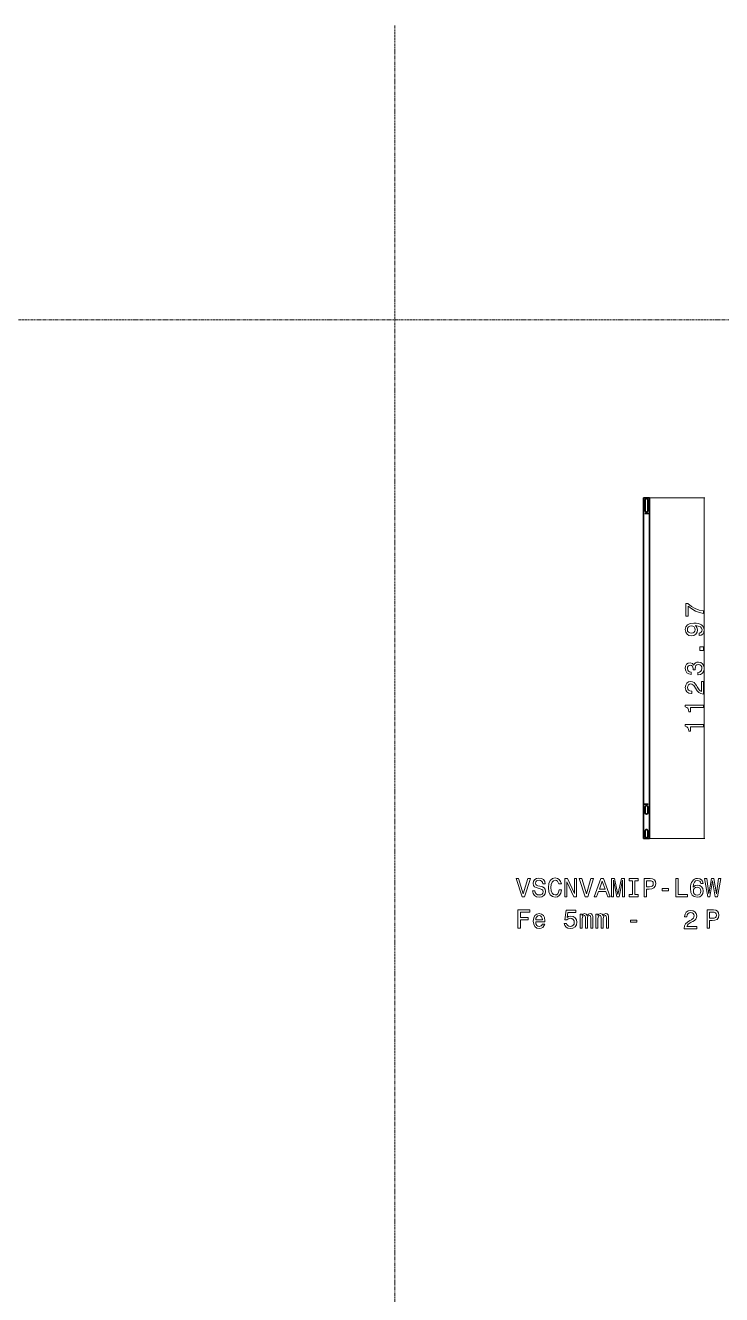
# Model space of a CAD drawing. Extents: x -8808 to 9997, y -3887 to 4728.
# Drawn here: x 594 to 2892, y 543 to 4728 of the extents above; entities that cross this region are included whole.
import ezdxf

# ---------------------------------------------------------------- set-up
doc = ezdxf.new("R2010")
doc.units = 0
doc.linetypes.add('AXES', pattern=[24, 15, -3, 3, -3])
doc.linetypes.add('PHANTOM', pattern=[20, 10, -2, 2, -2, 2, -2])

msp = doc.modelspace()

# ---------------------------------------------------------------- linework, layer by layer
at = {"color": 7, "linetype": 'PHANTOM', "lineweight": 13}
for p, q in [((1812.932617, 4727.794922), (1812.932617, -3642.09082)), ((-8808.230469, 3757.466309), (9997.230469, 3757.466309))]:
    msp.add_line(p, q, dxfattribs=at)
at = {"color": 7, "lineweight": 35}
for p, q in [((2633.6875, 3168.329346), (2633.6875, 2048.358887)), ((2639.4375, 3163.329346), (2639.4375, 3126.829346)), ((2647.9375, 3126.829346), (2647.9375, 3163.329346)), ((2653.6875, 2048.358887), (2653.6875, 3168.329346))]:
    msp.add_line(p, q, dxfattribs=at)
at = {"color": 7, "lineweight": 35, "ltscale": 0.4}
for p, q in [((2635.6875, 3170.329346), (2651.6875, 3170.329346)), ((2651.6875, 2046.359009), (2635.6875, 2046.359009))]:
    msp.add_line(p, q, dxfattribs=at)
at = {"color": 7, "lineweight": 13}
for p, q in [((2653.6875, 3170.329346), (2836.042969, 3170.329346)), ((2834.042969, 2046.359009), (2834.042969, 3170.329346)), ((2653.6875, 2046.359009), (2836.042969, 2046.359009))]:
    msp.add_line(p, q, dxfattribs=at)
at = {"color": 1, "linetype": 'AXES', "lineweight": 35}
for p, q in [((2653.6875, 3118.768311), (2633.6875, 3118.768311)), ((2633.6875, 2160.227783), (2653.6875, 2160.227783))]:
    msp.add_line(p, q, dxfattribs=at)
at = {"color": 7, "lineweight": 35, "ltscale": 0.088147}
msp.add_line((2641.537109, 3123.163086), (2645.029297, 3122.676758), dxfattribs=at)
at = {"color": 7, "lineweight": 35, "ltscale": 0.023589}
msp.add_line((2645.029297, 3122.676758), (2645.837891, 3123.163086), dxfattribs=at)
at = {"color": 7, "lineweight": 35, "ltscale": 0.487494}
for p, q in [((2639.4375, 2150.901123), (2639.4375, 2131.401367)), ((2647.9375, 2131.401367), (2647.9375, 2150.901123))]:
    msp.add_line(p, q, dxfattribs=at)
at = {"color": 7, "lineweight": 35, "ltscale": 0.4875}
for p, q in [((2639.4375, 2072.401367), (2639.4375, 2052.901367)), ((2647.9375, 2052.901367), (2647.9375, 2072.401367))]:
    msp.add_line(p, q, dxfattribs=at)
at = {"color": 7, "lineweight": 13}
for points in [[(2834.560547, 3168.397461), (2834.042969, 3170.329346), (2833.525391, 3168.397461)], [(2833.525391, 2048.291016), (2834.042969, 2046.359009), (2834.560547, 2048.291016)]]:
    msp.add_lwpolyline(points, dxfattribs=at)
for points in [[(2832.042969, 2788.465332), (2832.042969, 2797.197266), (2817.777344, 2800.050293), (2804.462891, 2805.064697), (2792.101563, 2812.154053), (2780.515625, 2821.404785), (2773.339844, 2821.404785), (2773.339844, 2780.251953), (2781.207031, 2780.251953), (2781.207031, 2813.10498), (2792.878906, 2803.594971), (2805.068359, 2796.419189), (2818.037109, 2791.404785)], [(2817.171875, 2715.687256), (2824.001953, 2716.984131), (2829.277344, 2720.70166), (2832.5625, 2726.580566), (2833.771484, 2734.361572), (2833.166016, 2739.462402), (2831.611328, 2744.044434), (2828.929688, 2747.935059), (2825.126953, 2751.220215), (2820.371094, 2753.813965), (2814.492188, 2755.716064), (2807.75, 2756.839844), (2799.96875, 2757.272217), (2787.777344, 2755.80249), (2778.873047, 2751.566162), (2773.513672, 2744.822754), (2771.611328, 2735.572021), (2773.166016, 2727.099365), (2777.316406, 2720.70166), (2783.714844, 2716.551758), (2791.753906, 2715.168457), (2800.054688, 2716.551758), (2806.365234, 2720.615234), (2810.341797, 2726.666992), (2811.638672, 2734.361572), (2809.996094, 2742.488281), (2804.982422, 2748.626709), (2814.578125, 2747.243408), (2821.408203, 2744.476807), (2825.472656, 2740.240479), (2826.769531, 2734.447998), (2826.164063, 2729.952393), (2824.261719, 2726.666992), (2821.236328, 2724.505615), (2817.171875, 2723.641113)], [(2791.667969, 2723.554688), (2786.308594, 2724.419189), (2782.072266, 2726.839844), (2779.392578, 2730.644043), (2778.441406, 2735.572021), (2779.392578, 2740.672852), (2782.072266, 2744.563232), (2786.220703, 2746.984131), (2791.582031, 2747.935059), (2797.029297, 2746.984131), (2801.091797, 2744.563232), (2803.599609, 2740.586426), (2804.462891, 2735.3125), (2803.599609, 2730.557617), (2801.091797, 2726.839844), (2797.115234, 2724.419189)], [(2832.042969, 2666.425049), (2832.042969, 2678.355713), (2819.160156, 2678.355713), (2819.160156, 2666.425049)], [(2813.195313, 2586.557617), (2813.800781, 2586.557617), (2822.101563, 2587.940674), (2828.326172, 2592.00415), (2832.302734, 2598.401855), (2833.771484, 2606.874512), (2832.302734, 2615.865723), (2828.498047, 2622.609375), (2822.447266, 2626.932129), (2814.666016, 2628.488281), (2809.564453, 2627.796631), (2805.414063, 2625.894531), (2802.216797, 2622.782227), (2799.880859, 2618.632324), (2795.212891, 2624.251953), (2787.777344, 2626.240479), (2781.035156, 2624.943604), (2775.933594, 2621.226074), (2772.734375, 2615.174316), (2771.611328, 2606.874512), (2772.994141, 2599.093506), (2776.798828, 2593.128174), (2782.849609, 2589.237549), (2790.890625, 2587.940674), (2791.496094, 2587.940674), (2791.496094, 2595.635254), (2785.962891, 2596.326904), (2781.984375, 2598.574707), (2779.564453, 2602.205811), (2778.699219, 2607.306641), (2779.392578, 2611.80249), (2781.207031, 2615.087646), (2784.146484, 2617.076172), (2788.123047, 2617.854248), (2792.359375, 2617.076172), (2795.212891, 2615.001221), (2796.941406, 2611.370117), (2797.460938, 2606.442139), (2797.375, 2603.070313), (2804.205078, 2603.070313), (2804.03125, 2607.306641), (2804.808594, 2612.753418), (2806.884766, 2616.816895), (2810.255859, 2619.237549), (2814.666016, 2620.102051), (2819.679688, 2619.151123), (2823.396484, 2616.644043), (2825.732422, 2612.666992), (2826.509766, 2607.393066), (2825.644531, 2601.946533), (2823.050781, 2597.969727), (2818.902344, 2595.462402), (2813.195313, 2594.51123)], [(2832.042969, 2523.203125), (2832.042969, 2564.442139), (2824.607422, 2564.442139), (2824.607422, 2531.848633), (2820.544922, 2533.664063), (2817.171875, 2536.776367), (2811.035156, 2546.373047), (2808.441406, 2551.473877), (2804.722656, 2557.179932), (2800.400391, 2561.243408), (2795.298828, 2563.577637), (2789.507813, 2564.442139), (2782.244141, 2562.972412), (2776.539063, 2558.90918), (2772.908203, 2552.684326), (2771.611328, 2544.644043), (2773.080078, 2536.344238), (2777.144531, 2530.032959), (2783.628906, 2525.969482), (2792.1875, 2524.586182), (2793.396484, 2524.586182), (2793.396484, 2532.453613), (2792.705078, 2532.453613), (2786.826172, 2533.231934), (2782.503906, 2535.566162), (2779.738281, 2539.283691), (2778.787109, 2544.21167), (2779.650391, 2549.226074), (2781.8125, 2552.943604), (2785.183594, 2555.364258), (2789.419922, 2556.229004), (2793.396484, 2555.623779), (2796.769531, 2553.980957), (2799.708984, 2551.214355), (2802.302734, 2547.4104), (2805.068359, 2542.30957), (2810.429688, 2533.836914), (2816.134766, 2527.871582), (2823.050781, 2524.326904), (2831.783203, 2523.203125)], [(2832.042969, 2478.695801), (2832.042969, 2486.563232), (2771.611328, 2486.563232), (2771.611328, 2480.684082), (2776.884766, 2479.12793), (2780.429688, 2476.015625), (2782.503906, 2471.260498), (2783.195313, 2464.689941), (2789.333984, 2464.689941), (2789.333984, 2478.695801)], [(2832.042969, 2414.649658), (2832.042969, 2422.51709), (2771.611328, 2422.51709), (2771.611328, 2416.638184), (2776.884766, 2415.082031), (2780.429688, 2411.969482), (2782.503906, 2407.214355), (2783.195313, 2400.644043), (2789.333984, 2400.644043), (2789.333984, 2414.649658)], [(2252.349609, 1914.993286), (2237.306641, 1863.898193), (2221.830078, 1914.993286), (2213.617188, 1914.993286), (2232.984375, 1854.90686), (2241.628906, 1854.90686), (2260.5625, 1914.993286)], [(2252.349609, 1914.993286), (2237.306641, 1863.898193), (2221.830078, 1914.993286), (2213.617188, 1914.993286), (2232.984375, 1854.90686), (2241.628906, 1854.90686), (2260.5625, 1914.993286)], [(2275.693359, 1874.705078), (2267.824219, 1874.705078), (2269.554688, 1865.540894), (2273.876953, 1858.797363), (2280.533203, 1854.734009), (2289.525391, 1853.26416), (2298.429688, 1854.647461), (2305.087891, 1858.451538), (2309.324219, 1864.416992), (2310.878906, 1872.284424), (2309.582031, 1879.373779), (2305.951172, 1883.955811), (2300.072266, 1886.981812), (2292.205078, 1889.229614), (2285.460938, 1890.872314), (2281.052734, 1892.774292), (2278.544922, 1895.540894), (2277.767578, 1899.863647), (2278.544922, 1903.75415), (2280.792969, 1906.693604), (2284.251953, 1908.682129), (2289.005859, 1909.373779), (2293.847656, 1908.509155), (2297.652344, 1906.174927), (2300.160156, 1902.284424), (2301.369141, 1897.01062), (2309.236328, 1897.01062), (2309.236328, 1897.183472), (2307.853516, 1905.310303), (2303.791016, 1911.362183), (2297.392578, 1915.16626), (2288.748047, 1916.463013), (2280.966797, 1915.16626), (2274.914063, 1911.535156), (2271.023438, 1905.915527), (2269.640625, 1898.65332), (2270.763672, 1892.169067), (2274.048828, 1887.759888), (2279.236328, 1884.820435), (2286.326172, 1882.57251), (2293.330078, 1880.584106), (2298.603516, 1878.682129), (2301.802734, 1875.915527), (2302.925781, 1871.4198), (2301.888672, 1866.837646), (2299.208984, 1863.379517), (2295.144531, 1861.21814), (2289.871094, 1860.526489), (2283.992188, 1861.477417), (2279.496094, 1864.244019), (2276.642578, 1868.739746)], [(2275.693359, 1874.705078), (2267.824219, 1874.705078), (2269.554688, 1865.540894), (2273.876953, 1858.797363), (2280.533203, 1854.734009), (2289.525391, 1853.26416), (2298.429688, 1854.647461), (2305.087891, 1858.451538), (2309.324219, 1864.416992), (2310.878906, 1872.284424), (2309.582031, 1879.373779), (2305.951172, 1883.955811), (2300.072266, 1886.981812), (2292.205078, 1889.229614), (2285.460938, 1890.872314), (2281.052734, 1892.774292), (2278.544922, 1895.540894), (2277.767578, 1899.863647), (2278.544922, 1903.75415), (2280.792969, 1906.693604), (2284.251953, 1908.682129), (2289.005859, 1909.373779), (2293.847656, 1908.509155), (2297.652344, 1906.174927), (2300.160156, 1902.284424), (2301.369141, 1897.01062), (2309.236328, 1897.01062), (2309.236328, 1897.183472), (2307.853516, 1905.310303), (2303.791016, 1911.362183), (2297.392578, 1915.16626), (2288.748047, 1916.463013), (2280.966797, 1915.16626), (2274.914063, 1911.535156), (2271.023438, 1905.915527), (2269.640625, 1898.65332), (2270.763672, 1892.169067), (2274.048828, 1887.759888), (2279.236328, 1884.820435), (2286.326172, 1882.57251), (2293.330078, 1880.584106), (2298.603516, 1878.682129), (2301.802734, 1875.915527), (2302.925781, 1871.4198), (2301.888672, 1866.837646), (2299.208984, 1863.379517), (2295.144531, 1861.21814), (2289.871094, 1860.526489), (2283.992188, 1861.477417), (2279.496094, 1864.244019), (2276.642578, 1868.739746)], [(2355.404297, 1877.21228), (2353.675781, 1869.950073), (2350.822266, 1864.762817), (2346.845703, 1861.563965), (2342.175781, 1860.526489), (2336.556641, 1862.082642), (2332.148438, 1866.751221), (2329.208984, 1874.359253), (2328.257813, 1884.90686), (2329.208984, 1895.36792), (2332.060547, 1903.0625), (2336.470703, 1907.731079), (2342.175781, 1909.373779), (2346.326172, 1908.509155), (2349.871094, 1906.088379), (2352.636719, 1902.197876), (2354.539063, 1896.837646), (2362.753906, 1896.837646), (2360.160156, 1905.050903), (2355.664063, 1911.275757), (2349.525391, 1915.16626), (2342.175781, 1916.549561), (2333.011719, 1914.388184), (2326.009766, 1908.336304), (2321.513672, 1898.393921), (2319.957031, 1884.90686), (2321.513672, 1871.4198), (2326.009766, 1861.477417), (2333.011719, 1855.339111), (2342.175781, 1853.26416), (2350.216797, 1854.90686), (2356.701172, 1859.489014), (2361.283203, 1867.01062), (2363.703125, 1877.21228)], [(2355.404297, 1877.21228), (2353.675781, 1869.950073), (2350.822266, 1864.762817), (2346.845703, 1861.563965), (2342.175781, 1860.526489), (2336.556641, 1862.082642), (2332.148438, 1866.751221), (2329.208984, 1874.359253), (2328.257813, 1884.90686), (2329.208984, 1895.36792), (2332.060547, 1903.0625), (2336.470703, 1907.731079), (2342.175781, 1909.373779), (2346.326172, 1908.509155), (2349.871094, 1906.088379), (2352.636719, 1902.197876), (2354.539063, 1896.837646), (2362.753906, 1896.837646), (2360.160156, 1905.050903), (2355.664063, 1911.275757), (2349.525391, 1915.16626), (2342.175781, 1916.549561), (2333.011719, 1914.388184), (2326.009766, 1908.336304), (2321.513672, 1898.393921), (2319.957031, 1884.90686), (2321.513672, 1871.4198), (2326.009766, 1861.477417), (2333.011719, 1855.339111), (2342.175781, 1853.26416), (2350.216797, 1854.90686), (2356.701172, 1859.489014), (2361.283203, 1867.01062), (2363.703125, 1877.21228)], [(2373.732422, 1854.90686), (2380.908203, 1854.90686), (2380.908203, 1904.099976), (2403.90625, 1854.90686), (2413.15625, 1854.90686), (2413.15625, 1914.90686), (2405.894531, 1914.90686), (2405.894531, 1865.713745), (2383.15625, 1914.90686), (2373.732422, 1914.90686)], [(2373.732422, 1854.90686), (2380.908203, 1854.90686), (2380.908203, 1904.099976), (2403.90625, 1854.90686), (2413.15625, 1854.90686), (2413.15625, 1914.90686), (2405.894531, 1914.90686), (2405.894531, 1865.713745), (2383.15625, 1914.90686), (2373.732422, 1914.90686)], [(2460.533203, 1914.993286), (2445.490234, 1863.898193), (2430.015625, 1914.993286), (2421.802734, 1914.993286), (2441.167969, 1854.90686), (2449.8125, 1854.90686), (2468.748047, 1914.993286)], [(2460.533203, 1914.993286), (2445.490234, 1863.898193), (2430.015625, 1914.993286), (2421.802734, 1914.993286), (2441.167969, 1854.90686), (2449.8125, 1854.90686), (2468.748047, 1914.993286)], [(2471.253906, 1854.90686), (2479.208984, 1854.90686), (2485.519531, 1872.543701), (2509.466797, 1872.543701), (2515.779297, 1854.90686), (2523.90625, 1854.90686), (2501.945313, 1914.993286), (2493.126953, 1914.993286)], [(2471.253906, 1854.90686), (2479.208984, 1854.90686), (2485.519531, 1872.543701), (2509.466797, 1872.543701), (2515.779297, 1854.90686), (2523.90625, 1854.90686), (2501.945313, 1914.993286), (2493.126953, 1914.993286)], [(2488.285156, 1879.892456), (2497.537109, 1906.347778), (2506.787109, 1879.892456)], [(2488.285156, 1879.892456), (2497.537109, 1906.347778), (2506.787109, 1879.892456)], [(2527.96875, 1854.90686), (2534.626953, 1854.90686), (2534.626953, 1909.373779), (2545.865234, 1854.90686), (2553.300781, 1854.90686), (2564.453125, 1909.373779), (2564.453125, 1854.90686), (2571.197266, 1854.90686), (2571.197266, 1914.90686), (2560.648438, 1914.90686), (2549.582031, 1861.996216), (2538.603516, 1914.90686), (2527.96875, 1914.90686)], [(2527.96875, 1854.90686), (2534.626953, 1854.90686), (2534.626953, 1909.373779), (2545.865234, 1854.90686), (2553.300781, 1854.90686), (2564.453125, 1909.373779), (2564.453125, 1854.90686), (2571.197266, 1854.90686), (2571.197266, 1914.90686), (2560.648438, 1914.90686), (2549.582031, 1861.996216), (2538.603516, 1914.90686), (2527.96875, 1914.90686)], [(2597.652344, 1862.169067), (2586.585938, 1862.169067), (2586.585938, 1854.90686), (2616.671875, 1854.90686), (2616.671875, 1862.169067), (2605.605469, 1862.169067), (2605.605469, 1907.644653), (2616.671875, 1907.644653), (2616.671875, 1914.90686), (2586.585938, 1914.90686), (2586.585938, 1907.644653), (2597.652344, 1907.644653)], [(2597.652344, 1862.169067), (2586.585938, 1862.169067), (2586.585938, 1854.90686), (2616.671875, 1854.90686), (2616.671875, 1862.169067), (2605.605469, 1862.169067), (2605.605469, 1907.644653), (2616.671875, 1907.644653), (2616.671875, 1914.90686), (2586.585938, 1914.90686), (2586.585938, 1907.644653), (2597.652344, 1907.644653)], [(2635.433594, 1854.90686), (2643.386719, 1854.90686), (2643.386719, 1880.238281), (2652.205078, 1880.238281), (2661.109375, 1880.670532), (2668.199219, 1883.696533), (2672.78125, 1889.575439), (2674.337891, 1897.615845), (2673.126953, 1905.050903), (2669.669922, 1910.497681), (2663.962891, 1913.782959), (2656.181641, 1914.90686), (2635.433594, 1914.90686)], [(2635.433594, 1854.90686), (2643.386719, 1854.90686), (2643.386719, 1880.238281), (2652.205078, 1880.238281), (2661.109375, 1880.670532), (2668.199219, 1883.696533), (2672.78125, 1889.575439), (2674.337891, 1897.615845), (2673.126953, 1905.050903), (2669.669922, 1910.497681), (2663.962891, 1913.782959), (2656.181641, 1914.90686), (2635.433594, 1914.90686)], [(2654.021484, 1907.558105), (2659.208984, 1907.039429), (2663.011719, 1905.396729), (2665.259766, 1902.37085), (2666.039063, 1897.615845), (2665.173828, 1892.60144), (2662.839844, 1889.575439), (2658.863281, 1888.019287), (2653.416016, 1887.586914), (2643.386719, 1887.586914), (2643.386719, 1907.558105)], [(2654.021484, 1907.558105), (2659.208984, 1907.039429), (2663.011719, 1905.396729), (2665.259766, 1902.37085), (2666.039063, 1897.615845), (2665.173828, 1892.60144), (2662.839844, 1889.575439), (2658.863281, 1888.019287), (2653.416016, 1887.586914), (2643.386719, 1887.586914), (2643.386719, 1907.558105)], [(2740.216797, 1854.90686), (2778.775391, 1854.90686), (2778.775391, 1862.169067), (2748.169922, 1862.169067), (2748.169922, 1914.90686), (2740.216797, 1914.90686)], [(2740.216797, 1854.90686), (2778.775391, 1854.90686), (2778.775391, 1862.169067), (2748.169922, 1862.169067), (2748.169922, 1914.90686), (2740.216797, 1914.90686)], [(2830.5625, 1898.739746), (2828.919922, 1905.742554), (2825.115234, 1910.929932), (2819.236328, 1914.21521), (2811.628906, 1915.339111), (2806.527344, 1914.733887), (2802.119141, 1913.091309), (2798.228516, 1910.411133), (2794.943359, 1906.607178), (2792.349609, 1901.852051), (2790.447266, 1896.05957), (2789.236328, 1889.229614), (2788.890625, 1881.535156), (2790.275391, 1869.258423), (2794.511719, 1860.353516), (2801.339844, 1854.993286), (2810.677734, 1853.177734), (2819.064453, 1854.734009), (2825.460938, 1858.797363), (2829.611328, 1865.195068), (2831.082031, 1873.321899), (2829.611328, 1881.535156), (2825.634766, 1887.846313), (2819.496094, 1891.823242), (2811.888672, 1893.206543), (2803.675781, 1891.477417), (2797.537109, 1886.549561), (2798.833984, 1896.05957), (2801.599609, 1902.889526), (2805.835938, 1906.953003), (2811.714844, 1908.336304), (2816.039063, 1907.644653), (2819.324219, 1905.829102), (2821.484375, 1902.803101), (2822.609375, 1898.739746)], [(2830.5625, 1898.739746), (2828.919922, 1905.742554), (2825.115234, 1910.929932), (2819.236328, 1914.21521), (2811.628906, 1915.339111), (2806.527344, 1914.733887), (2802.119141, 1913.091309), (2798.228516, 1910.411133), (2794.943359, 1906.607178), (2792.349609, 1901.852051), (2790.447266, 1896.05957), (2789.236328, 1889.229614), (2788.890625, 1881.535156), (2790.275391, 1869.258423), (2794.511719, 1860.353516), (2801.339844, 1854.993286), (2810.677734, 1853.177734), (2819.064453, 1854.734009), (2825.460938, 1858.797363), (2829.611328, 1865.195068), (2831.082031, 1873.321899), (2829.611328, 1881.535156), (2825.634766, 1887.846313), (2819.496094, 1891.823242), (2811.888672, 1893.206543), (2803.675781, 1891.477417), (2797.537109, 1886.549561), (2798.833984, 1896.05957), (2801.599609, 1902.889526), (2805.835938, 1906.953003), (2811.714844, 1908.336304), (2816.039063, 1907.644653), (2819.324219, 1905.829102), (2821.484375, 1902.803101), (2822.609375, 1898.739746)], [(2822.695313, 1873.235352), (2821.744141, 1867.788696), (2819.324219, 1863.638794), (2815.433594, 1860.872314), (2810.591797, 1860.00769), (2805.490234, 1860.872314), (2801.599609, 1863.552368), (2799.09375, 1867.702271), (2798.314453, 1873.148926), (2799.179688, 1878.509155), (2801.599609, 1882.57251), (2805.576172, 1885.16626), (2810.9375, 1886.117188), (2815.605469, 1885.16626), (2819.324219, 1882.659058), (2821.744141, 1878.595581)], [(2822.695313, 1873.235352), (2821.744141, 1867.788696), (2819.324219, 1863.638794), (2815.433594, 1860.872314), (2810.591797, 1860.00769), (2805.490234, 1860.872314), (2801.599609, 1863.552368), (2799.09375, 1867.702271), (2798.314453, 1873.148926), (2799.179688, 1878.509155), (2801.599609, 1882.57251), (2805.576172, 1885.16626), (2810.9375, 1886.117188), (2815.605469, 1885.16626), (2819.324219, 1882.659058), (2821.744141, 1878.595581)], [(2845.519531, 1854.90686), (2853.126953, 1854.90686), (2861.773438, 1906.953003), (2870.677734, 1854.90686), (2877.939453, 1854.90686), (2888.488281, 1914.993286), (2881.570313, 1914.993286), (2874.136719, 1863.898193), (2865.576172, 1914.993286), (2858.054688, 1914.993286), (2849.669922, 1863.898193), (2842.234375, 1914.993286), (2835.144531, 1914.993286)], [(2845.519531, 1854.90686), (2853.126953, 1854.90686), (2861.773438, 1906.953003), (2870.677734, 1854.90686), (2877.939453, 1854.90686), (2888.488281, 1914.993286), (2881.570313, 1914.993286), (2874.136719, 1863.898193), (2865.576172, 1914.993286), (2858.054688, 1914.993286), (2849.669922, 1863.898193), (2842.234375, 1914.993286), (2835.144531, 1914.993286)], [(2695.259766, 1874.705078), (2716.181641, 1874.705078), (2716.181641, 1881.535156), (2695.259766, 1881.535156)], [(2695.259766, 1874.705078), (2716.181641, 1874.705078), (2716.181641, 1881.535156), (2695.259766, 1881.535156)], [(2219.582031, 1751.246948), (2227.623047, 1751.246948), (2227.623047, 1778.826172), (2252.869141, 1778.826172), (2252.869141, 1786.001953), (2227.623047, 1786.001953), (2227.623047, 1803.984741), (2258.660156, 1803.984741), (2258.660156, 1811.246948), (2219.582031, 1811.246948)], [(2219.582031, 1751.246948), (2227.623047, 1751.246948), (2227.623047, 1778.826172), (2252.869141, 1778.826172), (2252.869141, 1786.001953), (2227.623047, 1786.001953), (2227.623047, 1803.984741), (2258.660156, 1803.984741), (2258.660156, 1811.246948), (2219.582031, 1811.246948)], [(2372.003906, 1766.895386), (2373.90625, 1759.80603), (2378.142578, 1754.272827), (2384.367188, 1750.814697), (2392.320313, 1749.517822), (2401.052734, 1751.074097), (2407.882813, 1755.310303), (2412.205078, 1762.053833), (2413.847656, 1770.699341), (2412.378906, 1778.739746), (2408.228516, 1785.051025), (2401.744141, 1789.11438), (2393.357422, 1790.584106), (2386.873047, 1789.546631), (2381.859375, 1786.693604), (2384.28125, 1802.86084), (2410.5625, 1802.86084), (2410.5625, 1809.950073), (2378.488281, 1809.950073), (2373.732422, 1778.134521), (2380.648438, 1778.134521), (2385.664063, 1782.197998), (2392.060547, 1783.667725), (2397.59375, 1782.716675), (2401.830078, 1779.950073), (2404.511719, 1775.713867), (2405.460938, 1770.26709), (2404.511719, 1764.820435), (2401.744141, 1760.584106), (2397.507813, 1757.904053), (2392.060547, 1756.953003), (2387.478516, 1757.558228), (2383.933594, 1759.546631), (2381.341797, 1762.659058), (2380.044922, 1766.895386)], [(2372.003906, 1766.895386), (2373.90625, 1759.80603), (2378.142578, 1754.272827), (2384.367188, 1750.814697), (2392.320313, 1749.517822), (2401.052734, 1751.074097), (2407.882813, 1755.310303), (2412.205078, 1762.053833), (2413.847656, 1770.699341), (2412.378906, 1778.739746), (2408.228516, 1785.051025), (2401.744141, 1789.11438), (2393.357422, 1790.584106), (2386.873047, 1789.546631), (2381.859375, 1786.693604), (2384.28125, 1802.86084), (2410.5625, 1802.86084), (2410.5625, 1809.950073), (2378.488281, 1809.950073), (2373.732422, 1778.134521), (2380.648438, 1778.134521), (2385.664063, 1782.197998), (2392.060547, 1783.667725), (2397.59375, 1782.716675), (2401.830078, 1779.950073), (2404.511719, 1775.713867), (2405.460938, 1770.26709), (2404.511719, 1764.820435), (2401.744141, 1760.584106), (2397.507813, 1757.904053), (2392.060547, 1756.953003), (2387.478516, 1757.558228), (2383.933594, 1759.546631), (2381.341797, 1762.659058), (2380.044922, 1766.895386)], [(2767.926025, 1749.355347), (2809.165283, 1749.355347), (2809.165283, 1756.790527), (2776.571533, 1756.790527), (2778.387207, 1760.853882), (2781.499512, 1764.225708), (2791.095947, 1770.364014), (2796.196777, 1772.957642), (2801.902832, 1776.675293), (2805.966309, 1780.998047), (2808.300537, 1786.098877), (2809.165283, 1791.891357), (2807.695557, 1799.153564), (2803.63208, 1804.859619), (2797.407227, 1808.490845), (2789.366943, 1809.787598), (2781.067139, 1808.317871), (2774.755859, 1804.254517), (2770.692627, 1797.770386), (2769.309326, 1789.211304), (2769.309326, 1788.000854), (2777.176758, 1788.000854), (2777.176758, 1788.692505), (2777.954834, 1794.571533), (2780.289063, 1798.894287), (2784.006592, 1801.660767), (2788.93457, 1802.611816), (2793.948975, 1801.747314), (2797.666748, 1799.585938), (2800.087402, 1796.214111), (2800.951904, 1791.977783), (2800.34668, 1788.000854), (2798.704102, 1784.62915), (2795.9375, 1781.689697), (2792.133545, 1779.095947), (2787.032715, 1776.329468), (2778.560059, 1770.969238), (2772.594482, 1765.263184), (2769.049805, 1758.34668), (2767.926025, 1749.614746)], [(2843.617188, 1751.246948), (2851.570313, 1751.246948), (2851.570313, 1776.578369), (2860.390625, 1776.578369), (2869.294922, 1777.01062), (2876.384766, 1780.036621), (2880.966797, 1785.915527), (2882.521484, 1793.955933), (2881.3125, 1801.390991), (2877.853516, 1806.837769), (2872.148438, 1810.123047), (2864.367188, 1811.246948), (2843.617188, 1811.246948)], [(2843.617188, 1751.246948), (2851.570313, 1751.246948), (2851.570313, 1776.578369), (2860.390625, 1776.578369), (2869.294922, 1777.01062), (2876.384766, 1780.036621), (2880.966797, 1785.915527), (2882.521484, 1793.955933), (2881.3125, 1801.390991), (2877.853516, 1806.837769), (2872.148438, 1810.123047), (2864.367188, 1811.246948), (2843.617188, 1811.246948)], [(2862.205078, 1803.898193), (2867.392578, 1803.379517), (2871.197266, 1801.736816), (2873.445313, 1798.710938), (2874.222656, 1793.955933), (2873.357422, 1788.941528), (2871.023438, 1785.915527), (2867.046875, 1784.359375), (2861.599609, 1783.927002), (2851.570313, 1783.927002), (2851.570313, 1803.898193)], [(2862.205078, 1803.898193), (2867.392578, 1803.379517), (2871.197266, 1801.736816), (2873.445313, 1798.710938), (2874.222656, 1793.955933), (2873.357422, 1788.941528), (2871.023438, 1785.915527), (2867.046875, 1784.359375), (2861.599609, 1783.927002), (2851.570313, 1783.927002), (2851.570313, 1803.898193)], [(2278.113281, 1772.255615), (2308.544922, 1772.255615), (2308.632813, 1775.800293), (2307.248047, 1785.742676), (2303.445313, 1793.177734), (2297.392578, 1797.673462), (2289.351563, 1799.316162), (2281.484375, 1797.587036), (2275.433594, 1792.745483), (2271.542969, 1784.878052), (2270.160156, 1774.503418), (2271.457031, 1763.869385), (2275.345703, 1756.088501), (2281.3125, 1751.246948), (2289.09375, 1749.604248), (2295.835938, 1750.728271), (2301.369141, 1753.667725), (2305.433594, 1758.336304), (2307.767578, 1764.561035), (2300.246094, 1764.561035), (2298.689453, 1761.102905), (2296.441406, 1758.509155), (2290.044922, 1756.434326), (2285.115234, 1757.385254), (2281.398438, 1760.411255), (2278.978516, 1765.339111), (2278.113281, 1771.996216)], [(2278.113281, 1772.255615), (2308.544922, 1772.255615), (2308.632813, 1775.800293), (2307.248047, 1785.742676), (2303.445313, 1793.177734), (2297.392578, 1797.673462), (2289.351563, 1799.316162), (2281.484375, 1797.587036), (2275.433594, 1792.745483), (2271.542969, 1784.878052), (2270.160156, 1774.503418), (2271.457031, 1763.869385), (2275.345703, 1756.088501), (2281.3125, 1751.246948), (2289.09375, 1749.604248), (2295.835938, 1750.728271), (2301.369141, 1753.667725), (2305.433594, 1758.336304), (2307.767578, 1764.561035), (2300.246094, 1764.561035), (2298.689453, 1761.102905), (2296.441406, 1758.509155), (2290.044922, 1756.434326), (2285.115234, 1757.385254), (2281.398438, 1760.411255), (2278.978516, 1765.339111), (2278.113281, 1771.996216)], [(2278.113281, 1778.65332), (2279.064453, 1784.618652), (2281.398438, 1789.027954), (2284.943359, 1791.708008), (2289.611328, 1792.659058), (2294.193359, 1791.708008), (2297.738281, 1789.027954), (2299.900391, 1784.618652), (2300.677734, 1778.65332)], [(2278.113281, 1778.65332), (2279.064453, 1784.618652), (2281.398438, 1789.027954), (2284.943359, 1791.708008), (2289.611328, 1792.659058), (2294.193359, 1791.708008), (2297.738281, 1789.027954), (2299.900391, 1784.618652), (2300.677734, 1778.65332)], [(2424.568359, 1751.246948), (2431.572266, 1751.246948), (2431.572266, 1782.284424), (2432.003906, 1786.953003), (2433.300781, 1790.324707), (2435.289063, 1792.313232), (2437.882813, 1793.091309), (2439.957031, 1792.399658), (2441.341797, 1790.670532), (2442.033203, 1787.731079), (2442.291016, 1783.840576), (2442.291016, 1751.246948), (2448.863281, 1751.246948), (2448.863281, 1782.284424), (2449.294922, 1786.866577), (2450.591797, 1790.238281), (2452.666016, 1792.313232), (2455.259766, 1793.091309), (2457.335938, 1792.399658), (2458.71875, 1790.670532), (2459.582031, 1783.840576), (2459.582031, 1751.246948), (2466.585938, 1751.246948), (2466.585938, 1783.321899), (2466.154297, 1789.978882), (2464.769531, 1795.079834), (2462.003906, 1798.192139), (2457.507813, 1799.316162), (2452.234375, 1797.587036), (2448.169922, 1792.572632), (2444.972656, 1797.500488), (2439.611328, 1799.316162), (2434.683594, 1797.587036), (2431.3125, 1792.745483), (2431.3125, 1797.673462), (2424.568359, 1797.673462)], [(2424.568359, 1751.246948), (2431.572266, 1751.246948), (2431.572266, 1782.284424), (2432.003906, 1786.953003), (2433.300781, 1790.324707), (2435.289063, 1792.313232), (2437.882813, 1793.091309), (2439.957031, 1792.399658), (2441.341797, 1790.670532), (2442.033203, 1787.731079), (2442.291016, 1783.840576), (2442.291016, 1751.246948), (2448.863281, 1751.246948), (2448.863281, 1782.284424), (2449.294922, 1786.866577), (2450.591797, 1790.238281), (2452.666016, 1792.313232), (2455.259766, 1793.091309), (2457.335938, 1792.399658), (2458.71875, 1790.670532), (2459.582031, 1783.840576), (2459.582031, 1751.246948), (2466.585938, 1751.246948), (2466.585938, 1783.321899), (2466.154297, 1789.978882), (2464.769531, 1795.079834), (2462.003906, 1798.192139), (2457.507813, 1799.316162), (2452.234375, 1797.587036), (2448.169922, 1792.572632), (2444.972656, 1797.500488), (2439.611328, 1799.316162), (2434.683594, 1797.587036), (2431.3125, 1792.745483), (2431.3125, 1797.673462), (2424.568359, 1797.673462)], [(2476.615234, 1751.246948), (2483.617188, 1751.246948), (2483.617188, 1782.284424), (2484.048828, 1786.953003), (2485.345703, 1790.324707), (2487.335938, 1792.313232), (2489.929688, 1793.091309), (2492.003906, 1792.399658), (2493.386719, 1790.670532), (2494.078125, 1787.731079), (2494.337891, 1783.840576), (2494.337891, 1751.246948), (2500.908203, 1751.246948), (2500.908203, 1782.284424), (2501.339844, 1786.866577), (2502.636719, 1790.238281), (2504.712891, 1792.313232), (2507.306641, 1793.091309), (2509.380859, 1792.399658), (2510.763672, 1790.670532), (2511.628906, 1783.840576), (2511.628906, 1751.246948), (2518.632813, 1751.246948), (2518.632813, 1783.321899), (2518.199219, 1789.978882), (2516.816406, 1795.079834), (2514.048828, 1798.192139), (2509.554688, 1799.316162), (2504.28125, 1797.587036), (2500.216797, 1792.572632), (2497.017578, 1797.500488), (2491.658203, 1799.316162), (2486.730469, 1797.587036), (2483.357422, 1792.745483), (2483.357422, 1797.673462), (2476.615234, 1797.673462)], [(2476.615234, 1751.246948), (2483.617188, 1751.246948), (2483.617188, 1782.284424), (2484.048828, 1786.953003), (2485.345703, 1790.324707), (2487.335938, 1792.313232), (2489.929688, 1793.091309), (2492.003906, 1792.399658), (2493.386719, 1790.670532), (2494.078125, 1787.731079), (2494.337891, 1783.840576), (2494.337891, 1751.246948), (2500.908203, 1751.246948), (2500.908203, 1782.284424), (2501.339844, 1786.866577), (2502.636719, 1790.238281), (2504.712891, 1792.313232), (2507.306641, 1793.091309), (2509.380859, 1792.399658), (2510.763672, 1790.670532), (2511.628906, 1783.840576), (2511.628906, 1751.246948), (2518.632813, 1751.246948), (2518.632813, 1783.321899), (2518.199219, 1789.978882), (2516.816406, 1795.079834), (2514.048828, 1798.192139), (2509.554688, 1799.316162), (2504.28125, 1797.587036), (2500.216797, 1792.572632), (2497.017578, 1797.500488), (2491.658203, 1799.316162), (2486.730469, 1797.587036), (2483.357422, 1792.745483), (2483.357422, 1797.673462), (2476.615234, 1797.673462)], [(2591.167969, 1771.045166), (2612.089844, 1771.045166), (2612.089844, 1777.875244), (2591.167969, 1777.875244)], [(2591.167969, 1771.045166), (2612.089844, 1771.045166), (2612.089844, 1777.875244), (2591.167969, 1777.875244)]]:
    msp.add_lwpolyline(points, close=True, dxfattribs=at)
at = {"color": 7, "lineweight": 35}
for centre, radius, start, end in [((2635.6875, 3168.329346), 2, 90.000003, 180.000009), ((2643.6875, 3163.329346), 4.25, 0, 180.000009), ((2651.6875, 3168.329346), 2, 0, 90.000003), ((2643.689453, 3126.830078), 4.251225, 180.00882, 239.604378), ((2643.6875, 3126.829346), 4.25, 300.385904, 360), ((2643.6875, 2150.901123), 4.25, 0, 180.000009), ((2643.6875, 2131.401367), 4.25, 180.000009, 360), ((2643.6875, 2072.401367), 4.25, 0, 180.000009), ((2643.6875, 2052.901367), 4.25, 180.000009, 360), ((2635.6875, 2048.358887), 2, 180.000009, 269.999997), ((2651.6875, 2048.358887), 2, 269.999997, 360)]:
    msp.add_arc(centre, radius, start, end, dxfattribs=at)

doc.saveas('drawing.dxf')
